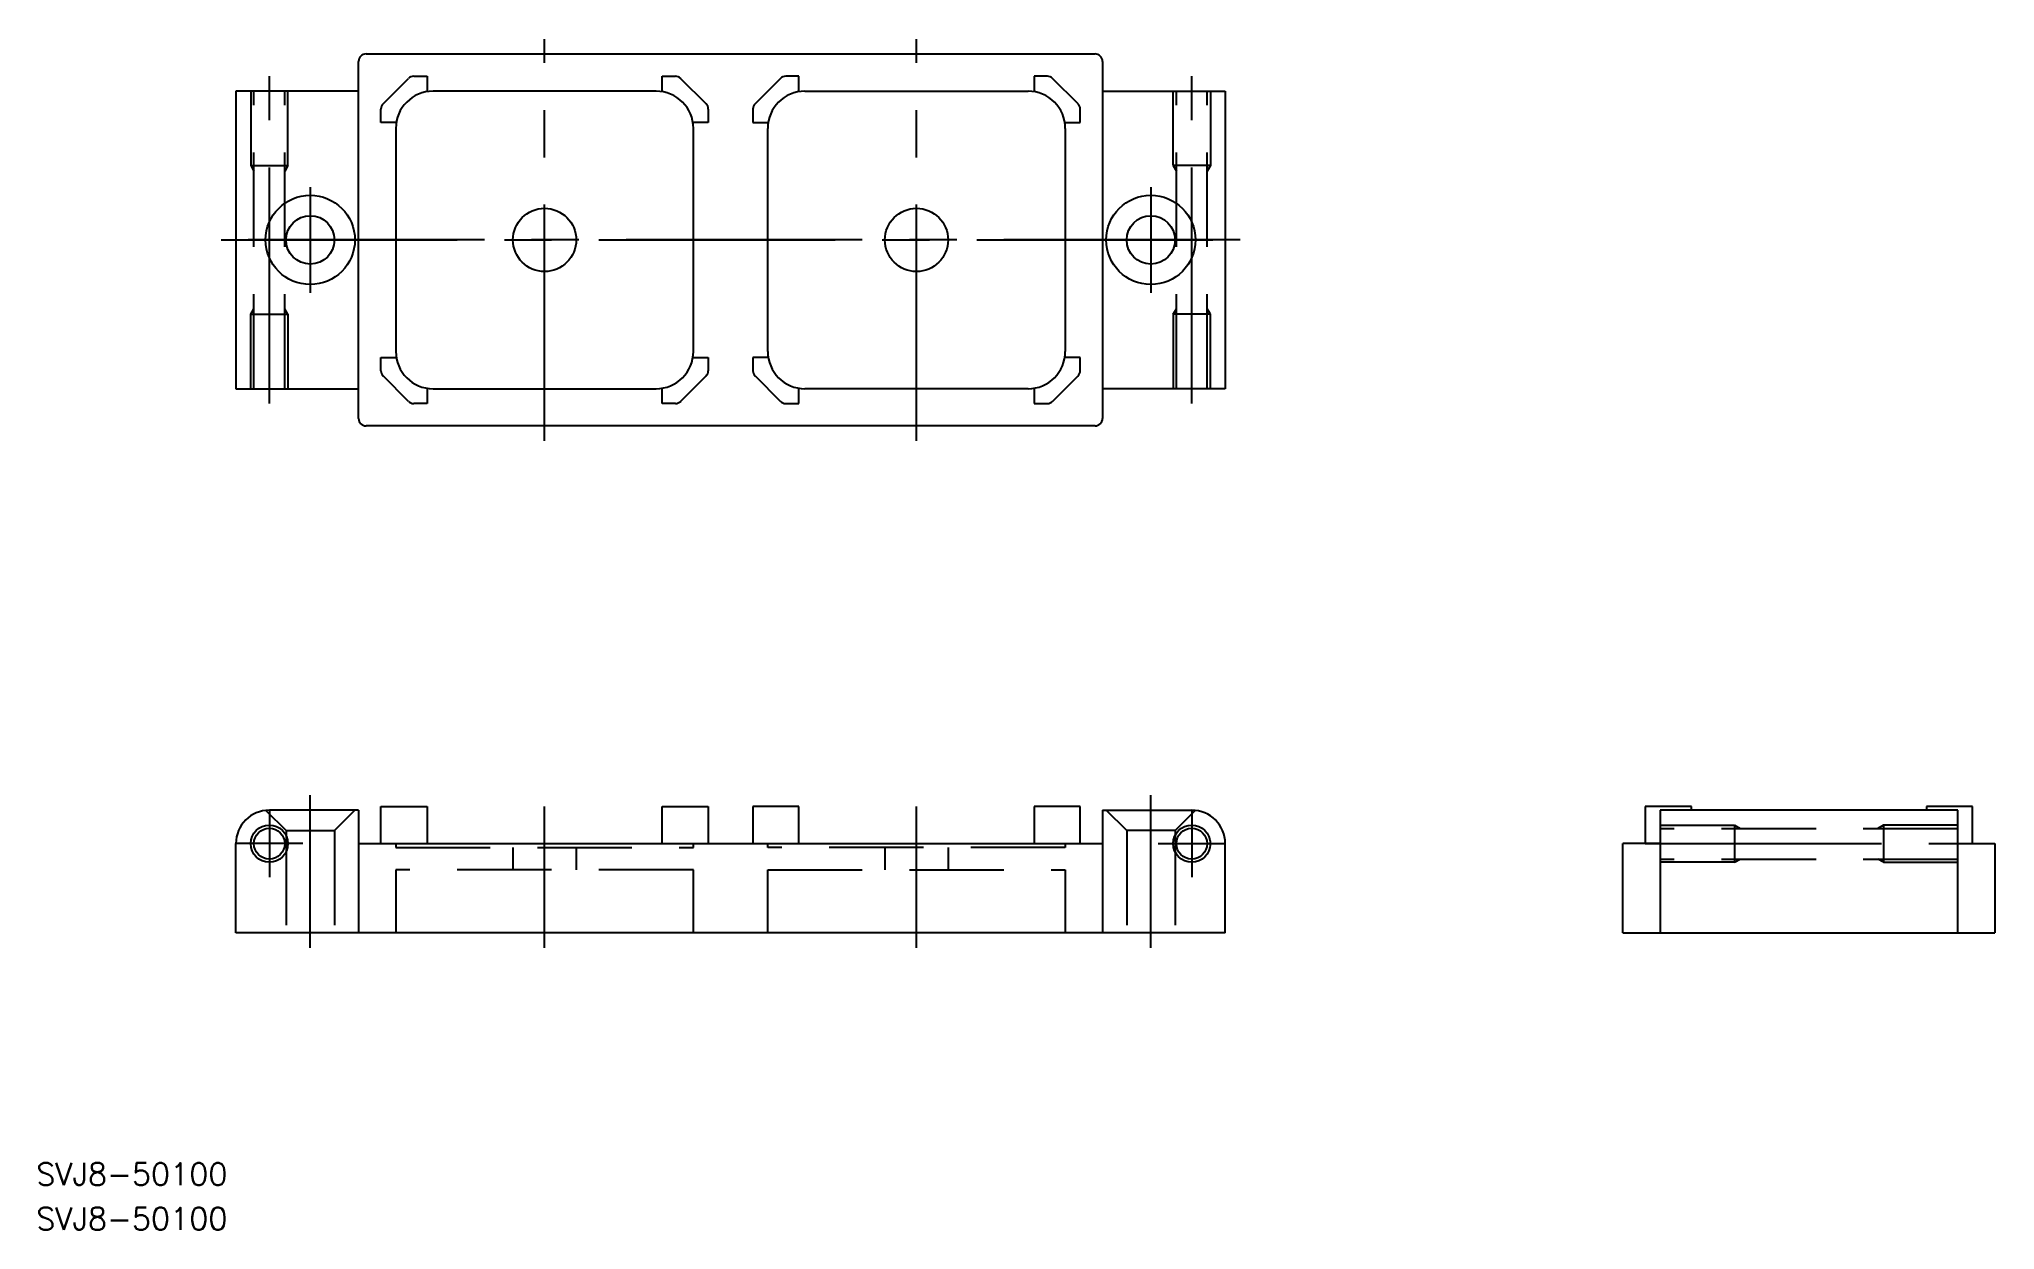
# Model space of a CAD drawing. Extents: x -68 to 195, y -133 to 27.
import ezdxf

# ---------------------------------------------------------------- set-up
doc = ezdxf.new("R2010")
doc.units = 0
doc.linetypes.add('CENTER', pattern=[50.8, 31.75, -6.35, 6.35, -6.35])
doc.linetypes.add('DASHED', pattern=[19.05, 12.7, -6.35])
doc.layers.get('0').update_dxf_attribs({"linetype": 'CONTINUOUS'})
doc.layers.add('CENTER', color=1, linetype='CENTER')
doc.styles.get("Standard").update_dxf_attribs({"font": 'txt.shx', "height": 3, "bigfont": 'bigfont.shx'})

# ---------------------------------------------------------------- blocks, each defined once
blk = doc.blocks.new('*U34')
at = {"color": 7, "linetype": 'CONTINUOUS'}
blk.add_text('SVJ8-50100', height=3, dxfattribs=at).set_placement((-68.34, -127.1))
blk = doc.blocks.new('*U35')
at = {"color": 7, "linetype": 'CONTINUOUS'}
blk.add_text('SVJ8-50100', height=3, dxfattribs=at).set_placement((-68.34, -133.1))

msp = doc.modelspace()

# ---------------------------------------------------------------- linework, layer by layer
at = {"color": 7, "linetype": 'CONTINUOUS'}
for p, q in [((-25, -24), (-25, 24)), ((-24, 25), (74, 25)), ((75, 24), (75, -24)), ((-21.71, 18.29), (-18.29, 21.71)), ((-17.59, 22), (-15.8, 22)), ((-15.8, 22), (-15.8, 19.94)), ((15.8, 19.94), (15.8, 22)), ((15.8, 22), (17.59, 22)), ((18.29, 21.71), (21.71, 18.29)), ((31.71, 21.71), (28.29, 18.29)), ((34.2, 22), (32.41, 22)), ((34.2, 19.94), (34.2, 22)), ((67.59, 22), (65.8, 22)), ((65.8, 22), (65.8, 19.94)), ((71.71, 18.29), (68.29, 21.71)), ((-25, 20), (-41.5, 20)), ((-41.5, 20), (-41.5, -20)), ((15, 20), (-15, 20)), ((35, 20), (65, 20)), ((75, 20), (91.5, 20)), ((91.5, 20), (91.5, -20)), ((-22, 15.8), (-22, 17.59)), ((-19.94, 15.8), (-22, 15.8)), ((22, 15.8), (19.94, 15.8)), ((22, 17.59), (22, 15.8)), ((28, 17.59), (28, 15.8)), ((28, 15.8), (30.06, 15.8)), ((69.94, 15.8), (72, 15.8)), ((72, 15.8), (72, 17.59)), ((-20, 15), (-20, -15)), ((20, -15), (20, 15)), ((30, -15), (30, 15)), ((70, 15), (70, -15)), ((-22, -17.59), (-22, -15.8)), ((-22, -15.8), (-19.94, -15.8)), ((-18.29, -21.71), (-21.71, -18.29)), ((21.71, -18.29), (18.29, -21.71)), ((19.94, -15.8), (22, -15.8)), ((22, -15.8), (22, -17.59)), ((30.06, -15.8), (28, -15.8)), ((28, -15.8), (28, -17.59)), ((28.29, -18.29), (31.71, -21.71)), ((68.29, -21.71), (71.71, -18.29)), ((72, -15.8), (69.94, -15.8)), ((72, -17.59), (72, -15.8)), ((-41.5, -20), (-25, -20)), ((-15.8, -19.94), (-15.8, -22)), ((-15, -20), (15, -20)), ((15.8, -22), (15.8, -19.94)), ((34.2, -22), (34.2, -19.94)), ((65, -20), (35, -20)), ((65.8, -19.94), (65.8, -22)), ((91.5, -20), (75, -20)), ((-15.8, -22), (-17.59, -22)), ((17.59, -22), (15.8, -22)), ((32.41, -22), (34.2, -22)), ((65.8, -22), (67.59, -22)), ((74, -25), (-24, -25)), ((-22, -81.17), (-22, -76.17)), ((-22, -76.17), (-15.8, -76.17)), ((-15.8, -76.17), (-15.8, -81.17)), ((15.8, -81.17), (15.8, -76.17)), ((15.8, -76.17), (22, -76.17)), ((22, -76.17), (22, -81.17)), ((34.2, -76.17), (28, -76.17)), ((28, -76.17), (28, -81.17)), ((34.2, -81.17), (34.2, -76.17)), ((72, -76.17), (65.8, -76.17)), ((65.8, -76.17), (65.8, -81.17)), ((72, -81.17), (72, -76.17)), ((154.17, -76.17), (147.97, -76.17)), ((147.97, -76.17), (147.97, -81.17)), ((154.17, -76.67), (154.17, -76.17)), ((185.77, -76.17), (185.77, -76.67)), ((191.97, -76.17), (185.77, -76.17)), ((191.97, -81.17), (191.97, -76.17)), ((-25, -76.67), (-37, -76.67)), ((-25, -76.67), (-25, -93.17)), ((75, -76.67), (87, -76.67)), ((75, -76.67), (75, -93.17)), ((189.97, -76.67), (149.97, -76.67)), ((149.97, -76.67), (149.97, -93.17)), ((189.97, -93.17), (189.97, -76.67)), ((-41.5, -93.17), (-41.5, -81.17)), ((-25, -81.17), (75, -81.17)), ((91.5, -93.17), (91.5, -81.17)), ((149.97, -81.17), (144.97, -81.17)), ((144.97, -93.17), (144.97, -81.17)), ((189.97, -81.17), (194.97, -81.17)), ((194.97, -81.17), (194.97, -93.17)), ((91.5, -93.17), (-41.5, -93.17)), ((144.97, -93.17), (194.97, -93.17))]:
    msp.add_line(p, q, dxfattribs=at)
at = {"color": 3, "linetype": 'DASHED'}
for p, q in [((-39.5, 20), (-39.5, 10)), ((-39.07, -20), (-39.07, 20)), ((-34.93, -20), (-34.93, 20)), ((-34.5, 10), (-34.5, 20)), ((84.5, 10), (84.5, 20)), ((84.93, -20), (84.93, 20)), ((89.07, -20), (89.07, 20)), ((89.5, 20), (89.5, 10)), ((-39.5, 10), (-34.5, 10)), ((-39.5, 10), (-39.07, 9.25)), ((-34.5, 10), (-34.93, 9.25)), ((89.5, 10), (84.5, 10)), ((84.5, 10), (84.93, 9.25)), ((89.5, 10), (89.07, 9.25)), ((-39.5, -10), (-39.07, -9.25)), ((-39.5, -10), (-34.5, -10)), ((-39.5, -20), (-39.5, -10)), ((-34.5, -10), (-34.93, -9.25)), ((-34.5, -10), (-34.5, -20)), ((84.5, -10), (84.93, -9.25)), ((84.5, -10), (84.5, -20)), ((89.5, -10), (84.5, -10)), ((89.5, -10), (89.07, -9.25)), ((89.5, -20), (89.5, -10)), ((-37.47, -76.7), (-34.75, -79.42)), ((-28.25, -79.42), (-25.5, -76.67)), ((78.25, -79.42), (75.5, -76.67)), ((87.47, -76.7), (84.75, -79.42)), ((149.97, -78.67), (159.97, -78.67)), ((159.97, -78.67), (159.97, -83.67)), ((159.97, -78.67), (160.72, -79.11)), ((179.97, -78.67), (179.22, -79.11)), ((179.97, -78.67), (179.97, -83.67)), ((189.97, -78.67), (179.97, -78.67)), ((-34.75, -79.42), (-28.25, -79.42)), ((-34.75, -79.42), (-34.75, -93.17)), ((-28.25, -79.42), (-28.25, -93.17)), ((-20, -81.17), (-20, -81.67)), ((20, -81.67), (20, -81.17)), ((30, -81.67), (30, -81.17)), ((70, -81.17), (70, -81.67)), ((84.75, -79.42), (78.25, -79.42)), ((78.25, -79.42), (78.25, -93.17)), ((84.75, -79.42), (84.75, -93.17)), ((189.97, -79.17), (149.97, -79.17)), ((-20, -81.67), (20, -81.67)), ((-4.25, -81.67), (-4.25, -84.67)), ((4.25, -81.67), (4.25, -84.67)), ((70, -81.67), (30, -81.67)), ((45.75, -81.67), (45.75, -84.67)), ((54.25, -81.67), (54.25, -84.67)), ((189.97, -83.3), (149.97, -83.3)), ((159.97, -83.67), (149.97, -83.67)), ((159.97, -83.67), (160.72, -83.24)), ((179.97, -83.67), (179.22, -83.24)), ((179.97, -83.67), (189.97, -83.67)), ((-20, -84.67), (-20, -93.17)), ((20, -84.67), (-20, -84.67)), ((20, -93.17), (20, -84.67)), ((30, -93.17), (30, -84.67)), ((30, -84.67), (70, -84.67)), ((70, -84.67), (70, -93.17))]:
    msp.add_line(p, q, dxfattribs=at)
at = {"color": 7, "linetype": 'CONTINUOUS'}
for centre, radius in [((-31.5, 0), 6), ((81.5, 0), 6), ((-31.5, 0), 3.25), ((0, 0), 4.25), ((50, 0), 4.25), ((81.5, 0), 3.25), ((-37, -81.17), 2.07), ((87, -81.17), 2.07)]:
    msp.add_circle(centre, radius, dxfattribs=at)
at = {"color": 3, "linetype": 'CONTINUOUS'}
for centre in [(-37, -81.17), (87, -81.17)]:
    msp.add_circle(centre, 2.5, dxfattribs=at)
at = {"color": 7, "linetype": 'CONTINUOUS'}
for centre, radius, start, end in [((-24, 24), 1, 90, 180), ((74, 24), 1, 0, 90), ((-17.59, 21), 1, 90, 135), ((17.59, 21), 1, 45, 90), ((32.41, 21), 1, 90, 135), ((67.59, 21), 1, 45, 90), ((-15, 15), 5, 90, 180), ((15, 15), 5, 0, 90), ((35, 15), 5, 90, 180), ((65, 15), 5, 0, 90), ((-21, 17.59), 1, 135, 180), ((21, 17.59), 1, 360, 45), ((29, 17.59), 1, 135, 180), ((71, 17.59), 1, 0, 45), ((-15, -15), 5, 180, 270), ((15, -15), 5, 270, 0), ((35, -15), 5, 180, 270), ((65, -15), 5, 270, 0), ((-21, -17.59), 1, 180, 225), ((21, -17.59), 1, 315, 360), ((29, -17.59), 1, 180, 225), ((71, -17.59), 1, 315, 0), ((-17.59, -21), 1, 225, 270), ((17.59, -21), 1, 270, 315), ((32.41, -21), 1, 225, 270), ((67.59, -21), 1, 270, 315), ((-24, -24), 1, 180, 270), ((74, -24), 1, 270, 0), ((-37, -81.17), 4.5, 90, 180), ((87, -81.17), 4.5, 0, 90)]:
    msp.add_arc(centre, radius, start, end, dxfattribs=at)
at = {"layer": 'CENTER', "color": 1, "linetype": 'CENTER'}
for p, q in [((0, -27), (0, 27)), ((50, -27), (50, 27)), ((-37, -22), (-37, 22)), ((87, -22), (87, 22)), ((-31.5, 7.1), (-31.5, -7.1)), ((81.5, 7.1), (81.5, -7.1)), ((-43.5, 0), (93.5, 0)), ((93.5, 0), (-43.5, 0)), ((-31.5, -95.17), (-31.5, -74.67)), ((0, -95.17), (0, -76.17)), ((50, -95.17), (50, -76.17)), ((81.5, -95.17), (81.5, -74.67)), ((-37, -76.67), (-37, -85.67)), ((87, -76.67), (87, -85.67)), ((-32.5, -81.17), (-41.5, -81.17)), ((82.5, -81.17), (91.5, -81.17)), ((147.97, -81.17), (191.97, -81.17))]:
    msp.add_line(p, q, dxfattribs=at)

# ---------------------------------------------------------------- block references
at = {"color": 7, "linetype": 'CONTINUOUS'}
for name in ['*U34', '*U35']:
    msp.add_blockref(name, (0, 0), dxfattribs=at)

doc.saveas('drawing.dxf')
